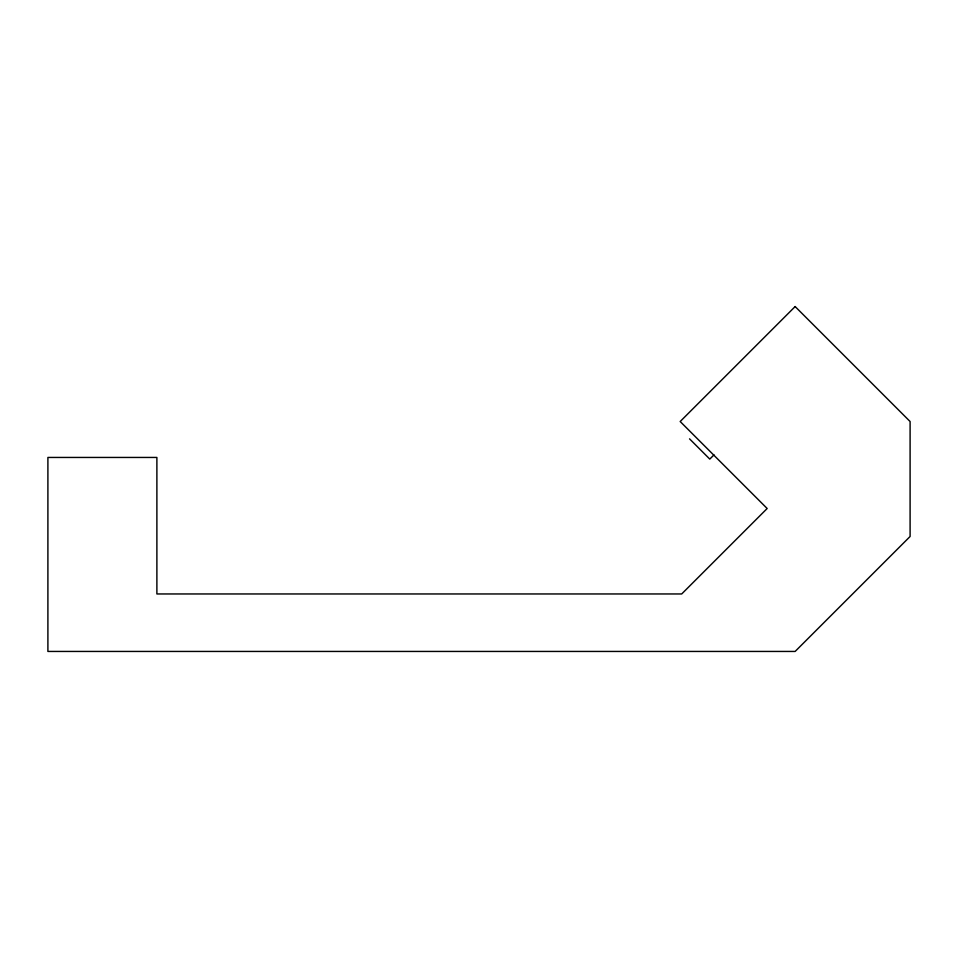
<?xml version="1.0" encoding="UTF-8"?>
<svg xmlns="http://www.w3.org/2000/svg" width="958" height="958" viewBox="0 0 958 958"><rect width="100%" height="100%" fill="white"/><g stroke="black" fill="none" stroke-linecap="round" stroke-linejoin="round"><path stroke-width="1.44" d="M713.997 454.882L709.782 459.098L689.544 438.848M795.14 306.56L680.18 421.52L767.166 508.506L681.701 593.96L156.884 593.96L156.884 457.445L47.9 457.445L47.9 651.44L795.14 651.44L910.1 536.48L910.1 421.52L795.14 306.56"/></g></svg>
